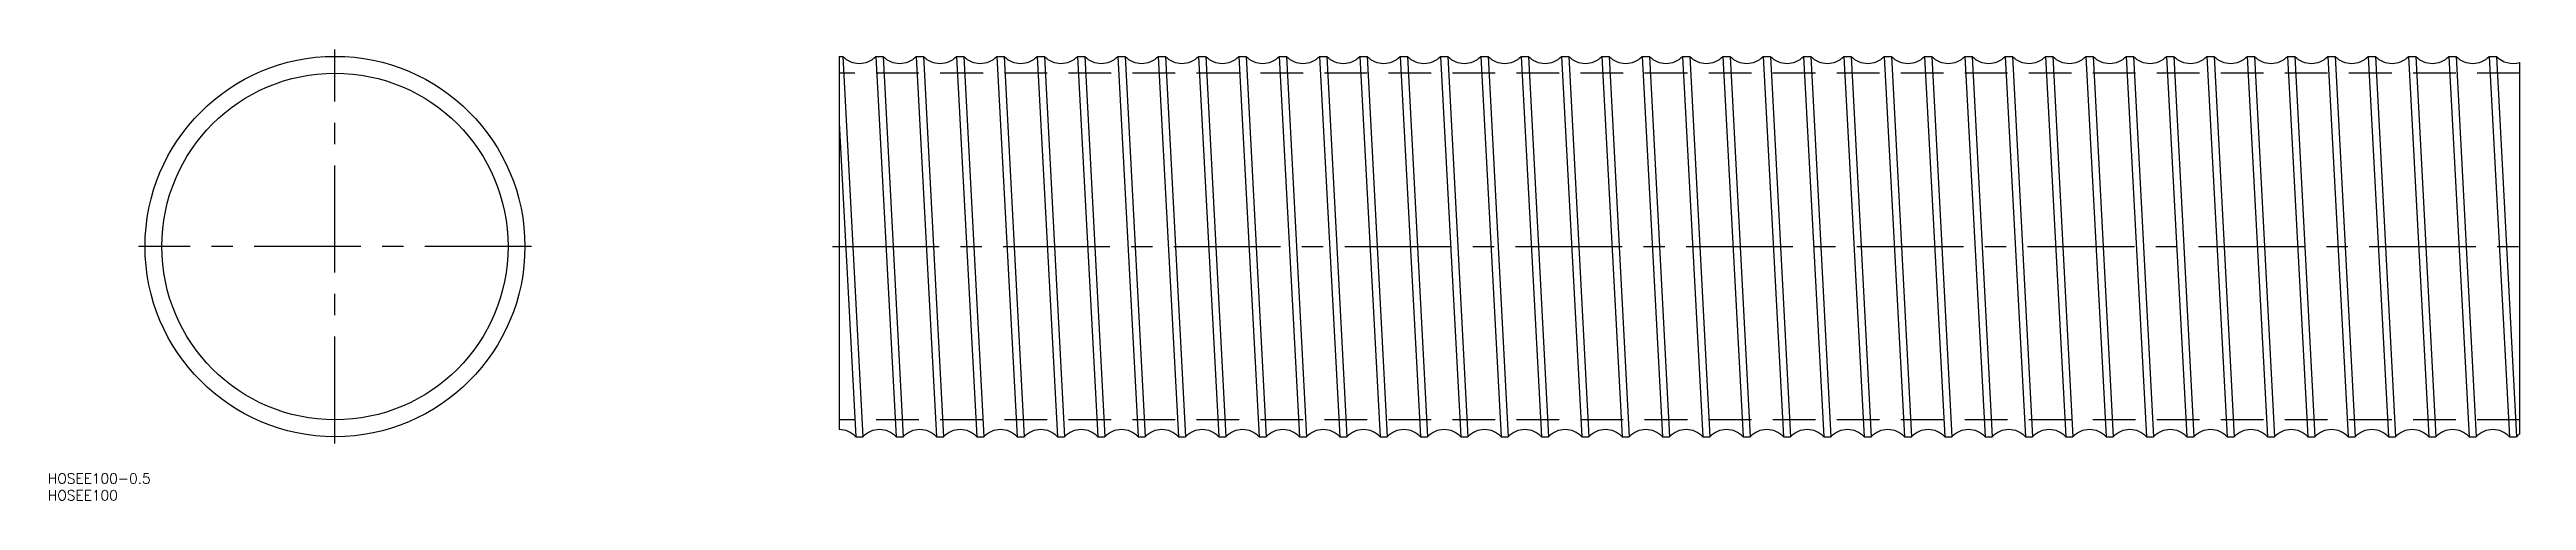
# Model space of a CAD drawing. Extents: x -85 to 652, y -75 to 58.
import ezdxf

# ---------------------------------------------------------------- set-up
doc = ezdxf.new("R2010")
doc.units = 0
doc.linetypes.add('CENTER', pattern=[50.8, 31.75, -6.35, 6.35, -6.35])
doc.linetypes.add('DASHED', pattern=[19.05, 12.7, -6.35])
doc.layers.get('0').update_dxf_attribs({"linetype": 'CONTINUOUS'})
doc.layers.add('CENTER', color=1, linetype='CENTER')
doc.styles.get("Standard").update_dxf_attribs({"font": 'txt.shx', "height": 3, "bigfont": 'bigfont.shx'})

msp = doc.modelspace()

# ---------------------------------------------------------------- linework, layer by layer
at = {"color": 7, "linetype": 'CONTINUOUS'}
for p, q in [((150, 56.5), (150, -54.4)), ((150, 56.5), (151.05, 56.5)), ((151.05, 56.5), (157.05, -56.5)), ((160.95, 56.5), (166.95, -56.5)), ((160.95, 56.5), (163.05, 56.5)), ((163.05, 56.5), (169.05, -56.5)), ((172.95, 56.5), (178.95, -56.5)), ((172.95, 56.5), (175.05, 56.5)), ((175.05, 56.5), (181.05, -56.5)), ((184.95, 56.5), (190.95, -56.5)), ((184.95, 56.5), (187.05, 56.5)), ((187.05, 56.5), (193.05, -56.5)), ((196.95, 56.5), (202.95, -56.5)), ((196.95, 56.5), (199.05, 56.5)), ((199.05, 56.5), (205.05, -56.5)), ((208.95, 56.5), (214.95, -56.5)), ((208.95, 56.5), (211.05, 56.5)), ((211.05, 56.5), (217.05, -56.5)), ((220.95, 56.5), (226.95, -56.5)), ((220.95, 56.5), (223.05, 56.5)), ((223.05, 56.5), (229.05, -56.5)), ((232.95, 56.5), (238.95, -56.5)), ((232.95, 56.5), (235.05, 56.5)), ((235.05, 56.5), (241.05, -56.5)), ((244.95, 56.5), (250.95, -56.5)), ((244.95, 56.5), (247.05, 56.5)), ((247.05, 56.5), (253.05, -56.5)), ((256.95, 56.5), (262.95, -56.5)), ((256.95, 56.5), (259.05, 56.5)), ((259.05, 56.5), (265.05, -56.5)), ((268.95, 56.5), (274.95, -56.5)), ((268.95, 56.5), (271.05, 56.5)), ((271.05, 56.5), (277.05, -56.5)), ((280.95, 56.5), (286.95, -56.5)), ((280.95, 56.5), (283.05, 56.5)), ((283.05, 56.5), (289.05, -56.5)), ((292.95, 56.5), (298.95, -56.5)), ((292.95, 56.5), (295.05, 56.5)), ((295.05, 56.5), (301.05, -56.5)), ((304.95, 56.5), (310.95, -56.5)), ((304.95, 56.5), (307.05, 56.5)), ((307.05, 56.5), (313.05, -56.5)), ((316.95, 56.5), (322.95, -56.5)), ((316.95, 56.5), (319.05, 56.5)), ((319.05, 56.5), (325.05, -56.5)), ((328.95, 56.5), (334.95, -56.5)), ((328.95, 56.5), (331.05, 56.5)), ((331.05, 56.5), (337.05, -56.5)), ((340.95, 56.5), (346.95, -56.5)), ((340.95, 56.5), (343.05, 56.5)), ((343.05, 56.5), (349.05, -56.5)), ((352.95, 56.5), (358.95, -56.5)), ((352.95, 56.5), (355.05, 56.5)), ((355.05, 56.5), (361.05, -56.5)), ((364.95, 56.5), (370.95, -56.5)), ((364.95, 56.5), (367.05, 56.5)), ((367.05, 56.5), (373.05, -56.5)), ((376.95, 56.5), (382.95, -56.5)), ((376.95, 56.5), (379.05, 56.5)), ((379.05, 56.5), (385.05, -56.5)), ((388.95, 56.5), (394.95, -56.5)), ((388.95, 56.5), (391.05, 56.5)), ((391.05, 56.5), (397.05, -56.5)), ((400.95, 56.5), (406.95, -56.5)), ((400.95, 56.5), (403.05, 56.5)), ((403.05, 56.5), (409.05, -56.5)), ((412.95, 56.5), (418.95, -56.5)), ((412.95, 56.5), (415.05, 56.5)), ((415.05, 56.5), (421.05, -56.5)), ((424.95, 56.5), (430.95, -56.5)), ((424.95, 56.5), (427.05, 56.5)), ((427.05, 56.5), (433.05, -56.5)), ((436.95, 56.5), (442.95, -56.5)), ((436.95, 56.5), (439.05, 56.5)), ((439.05, 56.5), (445.05, -56.5)), ((448.95, 56.5), (454.95, -56.5)), ((448.95, 56.5), (451.05, 56.5)), ((451.05, 56.5), (457.05, -56.5)), ((460.95, 56.5), (466.95, -56.5)), ((460.95, 56.5), (463.05, 56.5)), ((463.05, 56.5), (469.05, -56.5)), ((472.95, 56.5), (478.95, -56.5)), ((472.95, 56.5), (475.05, 56.5)), ((475.05, 56.5), (481.05, -56.5)), ((484.95, 56.5), (490.95, -56.5)), ((484.95, 56.5), (487.05, 56.5)), ((487.05, 56.5), (493.05, -56.5)), ((496.95, 56.5), (502.95, -56.5)), ((496.95, 56.5), (499.05, 56.5)), ((499.05, 56.5), (505.05, -56.5)), ((508.95, 56.5), (514.95, -56.5)), ((508.95, 56.5), (511.05, 56.5)), ((511.05, 56.5), (517.05, -56.5)), ((520.95, 56.5), (526.95, -56.5)), ((520.95, 56.5), (523.05, 56.5)), ((523.05, 56.5), (529.05, -56.5)), ((532.95, 56.5), (538.95, -56.5)), ((532.95, 56.5), (535.05, 56.5)), ((535.05, 56.5), (541.05, -56.5)), ((544.95, 56.5), (550.95, -56.5)), ((544.95, 56.5), (547.05, 56.5)), ((547.05, 56.5), (553.05, -56.5)), ((556.95, 56.5), (562.95, -56.5)), ((556.95, 56.5), (559.05, 56.5)), ((559.05, 56.5), (565.05, -56.5)), ((568.95, 56.5), (574.95, -56.5)), ((568.95, 56.5), (571.05, 56.5)), ((571.05, 56.5), (577.05, -56.5)), ((580.95, 56.5), (586.95, -56.5)), ((580.95, 56.5), (583.05, 56.5)), ((583.05, 56.5), (589.05, -56.5)), ((592.95, 56.5), (595.05, 56.5)), ((592.95, 56.5), (598.95, -56.5)), ((595.05, 56.5), (601.05, -56.5)), ((604.95, 56.5), (610.95, -56.5)), ((604.95, 56.5), (607.05, 56.5)), ((607.05, 56.5), (613.05, -56.5)), ((616.95, 56.5), (622.95, -56.5)), ((616.95, 56.5), (619.05, 56.5)), ((619.05, 56.5), (625.05, -56.5)), ((628.95, 56.5), (634.95, -56.5)), ((628.95, 56.5), (631.05, 56.5)), ((631.05, 56.5), (637.05, -56.5)), ((640.95, 56.5), (646.95, -56.5)), ((640.95, 56.5), (643.05, 56.5)), ((643.05, 56.5), (649.05, -56.5)), ((650, -55.68), (650, 54.7)), ((150, 36.7), (154.95, -56.5)), ((154.95, -56.5), (157.05, -56.5)), ((166.95, -56.5), (169.05, -56.5)), ((178.95, -56.5), (181.05, -56.5)), ((190.95, -56.5), (193.05, -56.5)), ((202.95, -56.5), (205.05, -56.5)), ((214.95, -56.5), (217.05, -56.5)), ((226.95, -56.5), (229.05, -56.5)), ((238.95, -56.5), (241.05, -56.5)), ((250.95, -56.5), (253.05, -56.5)), ((262.95, -56.5), (265.05, -56.5)), ((274.95, -56.5), (277.05, -56.5)), ((286.95, -56.5), (289.05, -56.5)), ((298.95, -56.5), (301.05, -56.5)), ((310.95, -56.5), (313.05, -56.5)), ((322.95, -56.5), (325.05, -56.5)), ((334.95, -56.5), (337.05, -56.5)), ((346.95, -56.5), (349.05, -56.5)), ((358.95, -56.5), (361.05, -56.5)), ((370.95, -56.5), (373.05, -56.5)), ((382.95, -56.5), (385.05, -56.5)), ((394.95, -56.5), (397.05, -56.5)), ((406.95, -56.5), (409.05, -56.5)), ((418.95, -56.5), (421.05, -56.5)), ((430.95, -56.5), (433.05, -56.5)), ((442.95, -56.5), (445.05, -56.5)), ((454.95, -56.5), (457.05, -56.5)), ((466.95, -56.5), (469.05, -56.5)), ((478.95, -56.5), (481.05, -56.5)), ((490.95, -56.5), (493.05, -56.5)), ((502.95, -56.5), (505.05, -56.5)), ((514.95, -56.5), (517.05, -56.5)), ((526.95, -56.5), (529.05, -56.5)), ((538.95, -56.5), (541.05, -56.5)), ((550.95, -56.5), (553.05, -56.5)), ((562.95, -56.5), (565.05, -56.5)), ((574.95, -56.5), (577.05, -56.5)), ((586.95, -56.5), (589.05, -56.5)), ((598.95, -56.5), (601.05, -56.5)), ((610.95, -56.5), (613.05, -56.5)), ((622.95, -56.5), (625.05, -56.5)), ((634.95, -56.5), (637.05, -56.5)), ((646.95, -56.5), (649.05, -56.5))]:
    msp.add_line(p, q, dxfattribs=at)
at = {"color": 3, "linetype": 'DASHED'}
for p, q in [((650, 51.5), (150, 51.5)), ((650, -51.5), (150, -51.5))]:
    msp.add_line(p, q, dxfattribs=at)
at = {"color": 7, "linetype": 'CONTINUOUS'}
for radius in [56.5, 51.5]:
    msp.add_circle((0, 0), radius, dxfattribs=at)
for centre, start, end in [((156, 61.28), 223.99252, 316.00748), ((168, 61.28), 223.99252, 316.00748), ((180, 61.28), 223.99252, 316.00748), ((192, 61.28), 223.99252, 316.00748), ((204, 61.28), 223.99252, 316.00748), ((216, 61.28), 223.99252, 316.00748), ((228, 61.28), 223.99252, 316.00748), ((240, 61.28), 223.99252, 316.00748), ((252, 61.28), 223.99252, 316.00748), ((264, 61.28), 223.99252, 316.00748), ((276, 61.28), 223.99252, 316.00748), ((288, 61.28), 223.99252, 316.00748), ((300, 61.28), 223.99252, 316.00748), ((312, 61.28), 223.99252, 316.00748), ((324, 61.28), 223.99252, 316.00748), ((336, 61.28), 223.99252, 316.00748), ((348, 61.28), 223.99252, 316.00748), ((360, 61.28), 223.99252, 316.00748), ((372, 61.28), 223.99252, 316.00748), ((384, 61.28), 223.99252, 316.00748), ((396, 61.28), 223.99252, 316.00748), ((408, 61.28), 223.99252, 316.00748), ((420, 61.28), 223.99252, 316.00748), ((432, 61.28), 223.99252, 316.00748), ((444, 61.28), 223.99252, 316.00748), ((456, 61.28), 223.99252, 316.00748), ((468, 61.28), 223.99252, 316.00748), ((480, 61.28), 223.99252, 316.00748), ((492, 61.28), 223.99252, 316.00748), ((504, 61.28), 223.99252, 316.00748), ((516, 61.28), 223.99252, 316.00748), ((528, 61.28), 223.99252, 316.00748), ((540, 61.28), 223.99252, 316.00748), ((552, 61.28), 223.99252, 316.00748), ((564, 61.28), 223.99252, 316.00748), ((576, 61.28), 223.99252, 316.00748), ((588, 61.28), 223.99252, 316.00748), ((600, 61.28), 223.99252, 316.00748), ((612, 61.28), 223.99252, 316.00748), ((624, 61.28), 223.99252, 316.00748), ((636, 61.28), 223.99252, 316.00748), ((648, 61.28), 223.99252, 286.90381), ((150, -61.28), 43.99252, 90), ((162, -61.28), 43.99252, 136.00748), ((174, -61.28), 43.99252, 136.00748), ((186, -61.28), 43.99252, 136.00748), ((198, -61.28), 43.99252, 136.00748), ((210, -61.28), 43.99252, 136.00748), ((222, -61.28), 43.99252, 136.00748), ((234, -61.28), 43.99252, 136.00748), ((246, -61.28), 43.99252, 136.00748), ((258, -61.28), 43.99252, 136.00748), ((270, -61.28), 43.99252, 136.00748), ((282, -61.28), 43.99252, 136.00748), ((294, -61.28), 43.99252, 136.00748), ((306, -61.28), 43.99252, 136.00748), ((318, -61.28), 43.99252, 136.00748), ((330, -61.28), 43.99252, 136.00748), ((342, -61.28), 43.99252, 136.00748), ((354, -61.28), 43.99252, 136.00748), ((366, -61.28), 43.99252, 136.00748), ((378, -61.28), 43.99252, 136.00748), ((390, -61.28), 43.99252, 136.00748), ((402, -61.28), 43.99252, 136.00748), ((414, -61.28), 43.99252, 136.00748), ((426, -61.28), 43.99252, 136.00748), ((438, -61.28), 43.99252, 136.00748), ((450, -61.28), 43.99252, 136.00748), ((462, -61.28), 43.99252, 136.00748), ((474, -61.28), 43.99252, 136.00748), ((486, -61.28), 43.99252, 136.00748), ((498, -61.28), 43.99252, 136.00748), ((510, -61.28), 43.99252, 136.00748), ((522, -61.28), 43.99252, 136.00748), ((534, -61.28), 43.99252, 136.00748), ((546, -61.28), 43.99252, 136.00748), ((558, -61.28), 43.99252, 136.00748), ((570, -61.28), 43.99252, 136.00748), ((582, -61.28), 43.99252, 136.00748), ((594, -61.28), 43.99252, 136.00748), ((606, -61.28), 43.99252, 136.00748), ((618, -61.28), 43.99252, 136.00748), ((630, -61.28), 43.99252, 136.00748), ((642, -61.28), 43.99252, 136.00748), ((654, -61.28), 125.55835, 136.00748)]:
    msp.add_arc(centre, 6.88, start, end, dxfattribs=at)
at = {"layer": 'CENTER', "color": 1, "linetype": 'CENTER'}
for p, q in [((0, -58.5), (0, 58.5)), ((58.5, 0), (-58.5, 0)), ((148, 0), (652, 0))]:
    msp.add_line(p, q, dxfattribs=at)

# ---------------------------------------------------------------- texts
at = {"color": 7, "linetype": 'CONTINUOUS'}
for s, p in [('HOSEE100-0.5', (-85.44, -70.43)), ('HOSEE100', (-85.44, -75.43))]:
    msp.add_text(s, height=3, dxfattribs=at).set_placement(p)

doc.saveas('drawing.dxf')
